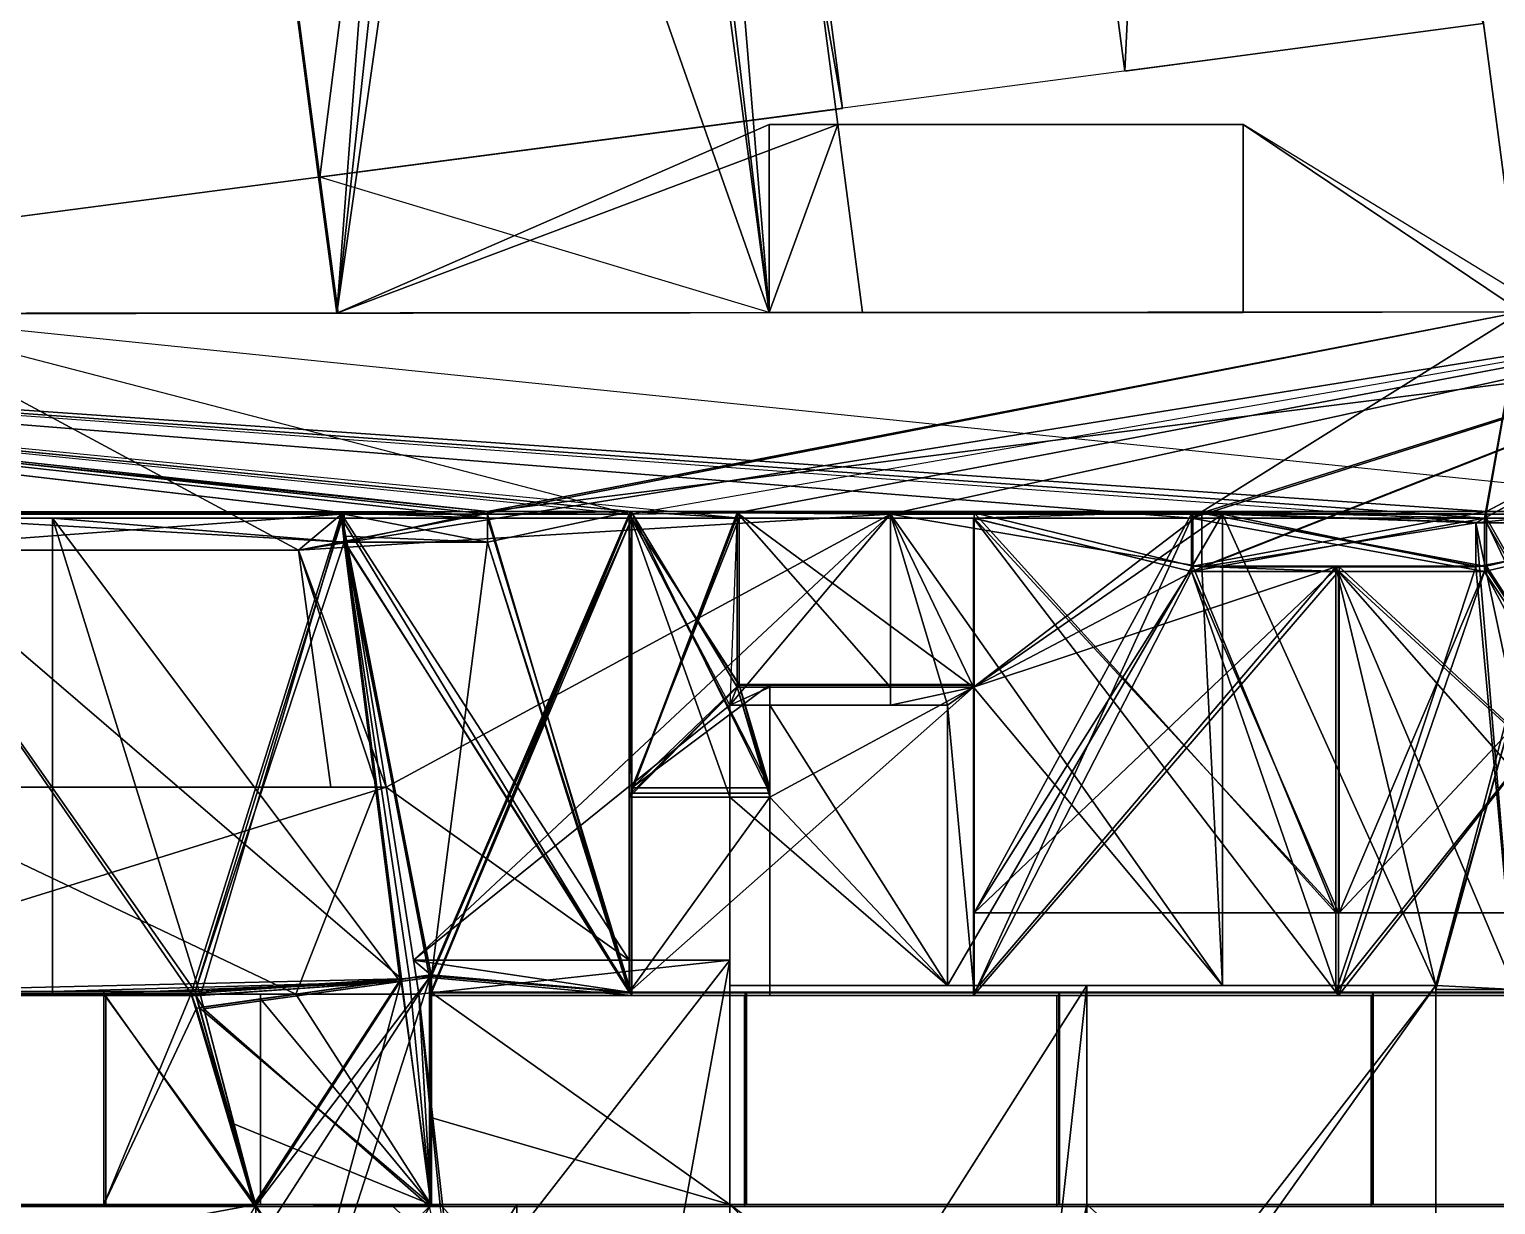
# Model space of a CAD drawing. Header units: metres. Extents: x -3 to 91.7, y -102.4 to -12.1.
# Drawn here: x 52.48 to 74.46, y -89.1 to -71.5 of the extents above; entities that cross this region are included whole.
import ezdxf

# ---------------------------------------------------------------- set-up
doc = ezdxf.new("R2010")
doc.units = ezdxf.units.M

msp = doc.modelspace()

# ---------------------------------------------------------------- linework, layer by layer
at = {"layer": 'Building Shading', "color": 195}
for points in [[(63.57, -75.74, 24.23), (59.44, -44.54, 24.23), (53.2, -46.22, 24.23)], [(57.09, -75.75, 24.23), (53.2, -46.22, 24.23), (59.44, -44.54, 24.23)], [(57.09, -75.75, 24.23), (59.44, -44.54, 24.23), (60.19, -47.31, 24.23)], [(63.57, -75.74, 24.23), (60.19, -47.31, 24.23), (59.44, -44.54, 24.23)], [(63.57, -75.74, 24.23), (53.2, -46.22, 24.23), (57.09, -75.75, 24.23)], [(57.09, -75.75, 24.23), (60.19, -47.31, 24.23), (61.2, -47.04, 24.23)], [(57.09, -75.75, 24.23), (61.2, -47.04, 24.23), (64.6, -72.92, 24.23)], [(63.57, -75.74, 24.23), (61.2, -47.04, 24.23), (60.19, -47.31, 24.23)], [(63.57, -75.74, 24.23), (64.6, -72.92, 24.23), (61.2, -47.04, 24.23)], [(57.09, -75.75, 24.23), (64.6, -72.92, 24.23), (63.57, -72.92, 24.23)], [(57.09, -75.75, 24.23), (63.57, -72.92, 24.23), (63.57, -75.74, 24.23)], [(63.57, -75.74, 24.23), (63.57, -72.92, 24.23), (64.6, -72.92, 24.23)]]:
    msp.add_3dface(points, dxfattribs=at)
at = {"layer": 'THERMAL_ZONE_2', "color": 8}
for points in [[(56.52, -79.3, 8.99), (74.84, -75.73, 8.99), (80.49, -75.45, 8.99)], [(56.52, -79.3, 8.99), (80.49, -75.45, 8.99), (65.39, -78.76, 8.99)], [(80.49, -75.45, 8.99), (75.43, -78.76, 8.99), (65.39, -78.76, 8.99)], [(56.52, -79.3, 8.99), (49.93, -75.76, 8.99), (74.84, -75.73, 8.99)], [(56.52, -79.3, 8.99), (49.96, -79.3, 8.99), (49.93, -75.76, 8.99)], [(57.83, -82.85, 8.99), (56.52, -79.3, 8.99), (65.39, -78.76, 8.99)], [(65.39, -78.76, 8.99), (58.24, -85.44, 8.99), (57.83, -82.85, 8.99)], [(65.39, -78.76, 8.99), (62.98, -81.62, 8.99), (58.24, -85.44, 8.99)], [(65.39, -78.76, 8.99), (65.39, -81.62, 8.99), (62.98, -81.62, 8.99)], [(66.24, -81.62, 8.99), (65.39, -81.62, 8.99), (65.39, -78.76, 8.99)], [(66.24, -81.62, 8.99), (65.39, -78.76, 8.99), (70.36, -78.76, 8.99)], [(70.36, -78.76, 8.99), (70.36, -85.82, 8.99), (66.24, -85.82, 8.99)], [(66.24, -85.82, 8.99), (66.24, -81.62, 8.99), (70.36, -78.76, 8.99)], [(73.56, -85.82, 8.99), (70.36, -85.82, 8.99), (70.36, -78.76, 8.99)], [(73.56, -85.82, 8.99), (70.36, -78.76, 8.99), (75.43, -78.76, 8.99)], [(73.56, -85.82, 8.99), (75.43, -78.76, 8.99), (74.74, -81.63, 8.99)], [(49.96, -82.85, 8.99), (49.96, -79.3, 8.99), (56.52, -79.3, 8.99), (57, -82.85, 8.99)], [(57.83, -82.85, 8.99), (57, -82.85, 8.99), (56.52, -79.3, 8.99)], [(62.98, -81.62, 8.99), (62.98, -85.44, 8.99), (58.24, -85.44, 8.99)], [(62.98, -85.82, 8.99), (62.98, -81.62, 8.99), (66.24, -81.62, 8.99), (66.24, -85.82, 8.99)], [(74.74, -81.63, 8.99), (74.74, -85.88, 8.99), (73.56, -85.88, 8.99)], [(73.56, -85.88, 8.99), (73.56, -85.82, 8.99), (74.74, -81.63, 8.99)], [(47.85, -85.95, 8.99), (49.96, -82.85, 8.99), (57.83, -82.85, 8.99)], [(47.85, -85.95, 8.99), (57.83, -82.85, 8.99), (58.32, -85.95, 8.99)], [(58.32, -85.95, 8.99), (58.24, -85.44, 8.99), (62.98, -85.44, 8.99)], [(58.86, -90.74, 8.99), (58.32, -85.95, 8.99), (62.98, -85.44, 8.99)], [(60.18, -100.81, 8.99), (58.86, -90.74, 8.99), (62.98, -85.44, 8.99)], [(62.98, -85.44, 8.99), (62.98, -94.23, 8.99), (60.18, -100.81, 8.99)], [(62.98, -94.23, 8.99), (62.98, -85.82, 8.99), (68.33, -85.82, 8.99)], [(62.98, -94.23, 8.99), (68.33, -85.82, 8.99), (67.58, -92.56, 8.99)], [(67.58, -94.23, 8.99), (68.33, -92.56, 8.99), (73.56, -85.82, 8.99)], [(67.58, -94.23, 8.99), (73.56, -85.82, 8.99), (73.56, -94.23, 8.99)], [(68.33, -85.82, 8.99), (68.33, -92.56, 8.99), (67.58, -92.56, 8.99)], [(68.33, -92.56, 8.99), (68.33, -85.82, 8.99), (73.56, -85.82, 8.99)], [(73.56, -94.84, 8.99), (73.56, -85.88, 8.99), (81.55, -85.88, 8.99), (81.55, -94.84, 8.99)], [(51.27, -89.11, 8.99), (51.27, -85.95, 8.99), (55.95, -85.95, 8.99), (55.95, -89.11, 8.99)], [(55.95, -89.11, 8.99), (55.95, -85.95, 8.99), (58.32, -85.95, 8.99), (58.64, -89.11, 8.99)], [(58.86, -90.74, 8.99), (58.64, -89.11, 8.99), (58.32, -85.95, 8.99)]]:
    msp.add_3dface(points, dxfattribs=at)
at = {"layer": 'THERMAL_ZONE_2', "color": 43}
msp.add_3dface([(74.84, -75.73, 8.99), (49.93, -75.76, 8.99), (49.93, -75.76, 10.52), (74.84, -75.73, 10.52)], dxfattribs=at)
at = {"layer": 'THERMAL_ZONE_2', "color": 15}
for points in [[(80.48, -78.89, 10.52), (74.84, -75.73, 10.52), (49.93, -75.76, 10.52)], [(49.93, -75.76, 10.52), (49.96, -78.76, 10.52), (61.47, -78.76, 10.52)], [(57.16, -78.76, 10.52), (49.96, -78.76, 10.52), (49.96, -79.3, 10.52)], [(57.16, -78.76, 10.52), (49.96, -79.3, 10.52), (56.52, -79.3, 10.52)], [(57.69, -82.85, 10.52), (57.16, -78.76, 10.52), (56.52, -79.3, 10.52)], [(61.47, -85.44, 10.52), (61.47, -78.76, 10.52), (57.16, -78.76, 10.52)], [(57.16, -78.76, 10.52), (57.69, -82.85, 10.52), (57.83, -82.85, 10.52)], [(61.47, -85.44, 10.52), (57.16, -78.76, 10.52), (57.83, -82.85, 10.52)], [(61.47, -78.76, 10.52), (61.47, -83, 10.52), (62.98, -83, 10.52)], [(61.47, -78.76, 10.52), (62.98, -83, 10.52), (62.98, -81.62, 10.52)], [(62.98, -81.62, 10.52), (63.09, -81.35, 10.52), (63.09, -78.74, 10.52)], [(65.39, -78.76, 10.52), (70.05, -78.74, 10.52), (63.09, -78.74, 10.52)], [(65.39, -81.35, 10.52), (65.39, -78.76, 10.52), (63.09, -78.74, 10.52)], [(65.39, -81.35, 10.52), (63.09, -78.74, 10.52), (63.09, -81.35, 10.52)], [(65.39, -78.76, 10.52), (70.05, -78.76, 10.52), (70.05, -78.74, 10.52)], [(70.05, -79.55, 10.52), (70.05, -78.76, 10.52), (65.39, -78.76, 10.52)], [(70.36, -85.82, 10.52), (70.05, -79.55, 10.52), (65.39, -78.76, 10.52)], [(65.39, -78.76, 10.52), (65.39, -81.35, 10.52), (66.63, -81.35, 10.52)], [(70.36, -85.82, 10.52), (65.39, -78.76, 10.52), (66.63, -81.35, 10.52)], [(70.05, -78.74, 10.52), (70.05, -78.76, 10.52), (75.43, -78.76, 10.52)], [(70.36, -79.55, 10.52), (70.36, -78.76, 10.52), (70.05, -78.76, 10.52), (70.05, -79.55, 10.52)], [(74.16, -78.89, 10.52), (75.43, -78.76, 10.52), (70.36, -78.76, 10.52)], [(74.16, -79.55, 10.52), (74.16, -78.89, 10.52), (70.36, -78.76, 10.52)], [(74.16, -79.55, 10.52), (70.36, -78.76, 10.52), (70.36, -79.55, 10.52)], [(74.16, -78.89, 10.52), (75.43, -78.89, 10.52), (75.43, -78.76, 10.52)], [(74.74, -81.63, 10.52), (75.43, -78.89, 10.52), (74.16, -78.89, 10.52)], [(74.74, -85.88, 10.52), (74.74, -81.63, 10.52), (74.16, -78.89, 10.52)], [(74.74, -85.88, 10.52), (74.16, -78.89, 10.52), (74.16, -79.55, 10.52)], [(57, -82.85, 10.52), (56.52, -79.3, 10.52), (49.96, -79.3, 10.52), (49.96, -82.85, 10.52)], [(57.69, -82.85, 10.52), (56.52, -79.3, 10.52), (57, -82.85, 10.52)], [(70.36, -85.82, 10.52), (70.36, -79.55, 10.52), (70.05, -79.55, 10.52)], [(72.06, -85.82, 10.52), (72.06, -79.55, 10.52), (70.36, -79.55, 10.52), (70.36, -85.82, 10.52)], [(74.74, -85.88, 10.52), (74.16, -79.55, 10.52), (72.06, -79.55, 10.52)], [(72.06, -79.55, 10.52), (72.06, -85.82, 10.52), (73.56, -85.82, 10.52)], [(74.74, -85.88, 10.52), (72.06, -79.55, 10.52), (73.56, -85.82, 10.52)], [(62.98, -81.62, 10.52), (63.58, -81.62, 10.52), (63.58, -81.35, 10.52)], [(62.98, -81.62, 10.52), (63.58, -81.35, 10.52), (63.09, -81.35, 10.52)], [(65.39, -81.62, 10.52), (65.39, -81.35, 10.52), (63.58, -81.35, 10.52), (63.58, -81.62, 10.52)], [(66.63, -81.35, 10.52), (65.39, -81.35, 10.52), (65.39, -81.62, 10.52)], [(66.63, -81.35, 10.52), (65.39, -81.62, 10.52), (66.24, -81.62, 10.52)], [(66.63, -85.82, 10.52), (66.63, -81.35, 10.52), (66.24, -81.62, 10.52)], [(70.36, -85.82, 10.52), (66.63, -81.35, 10.52), (66.63, -85.82, 10.52)], [(63.58, -83, 10.52), (63.58, -81.62, 10.52), (62.98, -81.62, 10.52), (62.98, -83, 10.52)], [(66.24, -85.82, 10.52), (66.24, -81.62, 10.52), (63.58, -81.62, 10.52)], [(66.24, -85.82, 10.52), (63.58, -81.62, 10.52), (63.58, -83, 10.52)], [(66.63, -85.82, 10.52), (66.24, -81.62, 10.52), (66.24, -85.82, 10.52)], [(56.48, -85.95, 10.52), (49.96, -82.85, 10.52), (49.95, -85.94, 10.52)], [(56.48, -85.95, 10.52), (57.69, -82.85, 10.52), (49.96, -82.85, 10.52)], [(56.48, -85.95, 10.52), (58.06, -85.73, 10.52), (57.69, -82.85, 10.52)], [(58.28, -85.69, 10.52), (57.83, -82.85, 10.52), (57.69, -82.85, 10.52), (58.06, -85.73, 10.52)], [(61.47, -85.44, 10.52), (57.83, -82.85, 10.52), (58.24, -85.44, 10.52)], [(62.98, -85.44, 10.52), (62.98, -83, 10.52), (61.47, -83, 10.52), (61.47, -85.44, 10.52)], [(66.24, -85.82, 10.52), (63.58, -83, 10.52), (62.98, -83, 10.52)], [(66.24, -85.82, 10.52), (62.98, -83, 10.52), (62.98, -85.82, 10.52)], [(61.47, -85.92, 10.52), (61.47, -85.44, 10.52), (58.24, -85.44, 10.52)], [(58.24, -85.44, 10.52), (58.28, -85.69, 10.52), (58.5, -85.66, 10.52)], [(61.47, -85.92, 10.52), (58.24, -85.44, 10.52), (58.5, -85.66, 10.52)], [(62.98, -85.92, 10.52), (62.98, -85.44, 10.52), (61.47, -85.44, 10.52), (61.47, -85.92, 10.52)], [(58.5, -85.66, 10.52), (58.28, -85.69, 10.52), (58.32, -85.95, 10.52), (58.5, -87.8, 10.52)], [(61.47, -85.92, 10.52), (58.5, -85.66, 10.52), (58.5, -85.92, 10.52)], [(58.32, -85.95, 10.52), (58.28, -85.69, 10.52), (58.06, -85.73, 10.52), (56.48, -85.95, 10.52)], [(66.63, -85.92, 10.52), (66.63, -85.82, 10.52), (62.98, -85.82, 10.52), (62.98, -85.92, 10.52)], [(68.33, -85.92, 10.52), (68.33, -85.82, 10.52), (66.63, -85.82, 10.52), (66.63, -85.92, 10.52)], [(72.06, -85.92, 10.52), (72.06, -85.82, 10.52), (68.33, -85.82, 10.52), (68.33, -85.92, 10.52)], [(73.56, -85.92, 10.52), (73.56, -85.82, 10.52), (72.06, -85.82, 10.52), (72.06, -85.92, 10.52)], [(74.74, -85.88, 10.52), (73.56, -85.82, 10.52), (73.56, -85.88, 10.52)], [(77.69, -85.92, 10.52), (77.69, -85.88, 10.52), (73.56, -85.88, 10.52), (73.56, -85.92, 10.52)], [(53.6, -89.1, 10.52), (53.6, -85.95, 10.52), (51.27, -85.95, 10.52), (51.27, -89.1, 10.52)], [(55.88, -89.1, 10.52), (54.91, -85.95, 10.52), (53.6, -85.95, 10.52)], [(55.88, -89.1, 10.52), (53.6, -85.95, 10.52), (53.6, -89.1, 10.52)], [(55.95, -86.02, 10.52), (55.95, -85.95, 10.52), (54.91, -85.95, 10.52), (54.99, -86.16, 10.52)], [(55.88, -89.1, 10.52), (54.99, -86.16, 10.52), (54.91, -85.95, 10.52)], [(55.95, -89.11, 10.52), (55.95, -86.02, 10.52), (54.99, -86.16, 10.52), (55.88, -89.1, 10.52)], [(58.5, -89.1, 10.52), (56.48, -85.95, 10.52), (55.95, -86.02, 10.52)], [(58.5, -89.1, 10.52), (55.95, -86.02, 10.52), (55.95, -89.11, 10.52)], [(58.5, -89.1, 10.52), (58.32, -85.95, 10.52), (56.48, -85.95, 10.52)], [(58.5, -89.1, 10.52), (58.5, -87.8, 10.52), (58.32, -85.95, 10.52)], [(62.98, -89.1, 10.52), (62.98, -85.92, 10.52), (58.5, -85.92, 10.52)], [(62.98, -89.1, 10.52), (58.5, -85.92, 10.52), (58.5, -87.8, 10.52)], [(63.21, -89.1, 10.52), (63.21, -85.92, 10.52), (62.98, -85.92, 10.52), (62.98, -89.1, 10.52)], [(67.91, -89.1, 10.52), (67.91, -85.92, 10.52), (63.21, -85.92, 10.52), (63.21, -89.1, 10.52)], [(68.33, -89.1, 10.52), (68.33, -85.92, 10.52), (67.91, -85.92, 10.52), (67.91, -89.1, 10.52)], [(72.61, -89.1, 10.52), (72.61, -85.92, 10.52), (68.33, -85.92, 10.52), (68.33, -89.1, 10.52)], [(73.56, -89.1, 10.52), (73.56, -85.92, 10.52), (72.61, -85.92, 10.52), (72.61, -89.1, 10.52)], [(77.32, -89.1, 10.52), (77.32, -85.92, 10.52), (73.56, -85.92, 10.52), (73.56, -89.1, 10.52)], [(62.98, -89.1, 10.52), (58.5, -87.8, 10.52), (58.64, -89.1, 10.52)], [(62.98, -93.8, 10.52), (58.64, -89.1, 10.52), (57.91, -89.11, 10.52)], [(62.98, -93.8, 10.52), (62.98, -89.1, 10.52), (58.64, -89.1, 10.52)], [(67.58, -92.56, 10.52), (68.33, -89.1, 10.52), (62.98, -89.1, 10.52)], [(67.58, -93.8, 10.52), (67.58, -92.56, 10.52), (62.98, -89.1, 10.52)], [(67.58, -93.8, 10.52), (62.98, -89.1, 10.52), (62.98, -93.8, 10.52)], [(67.58, -92.56, 10.52), (68.33, -92.56, 10.52), (68.33, -89.1, 10.52)], [(73.56, -93.8, 10.52), (73.56, -89.1, 10.52), (68.33, -89.1, 10.52)], [(73.56, -93.8, 10.52), (68.33, -89.1, 10.52), (68.33, -92.56, 10.52)], [(81.55, -93.8, 10.52), (81.55, -89.1, 10.52), (73.56, -89.1, 10.52), (73.56, -93.8, 10.52)]]:
    msp.add_3dface(points, dxfattribs=at)
at = {"layer": 'THERMAL_ZONE_4', "color": 8}
for points in [[(80.48, -75.45, 13.56), (63.09, -78.74, 13.56), (61.47, -78.76, 13.56)], [(80.48, -75.45, 13.56), (70.05, -78.74, 13.56), (63.09, -78.74, 13.56)], [(80.48, -75.45, 13.56), (74.16, -78.89, 13.56), (70.05, -79.55, 13.56)], [(80.48, -75.45, 13.56), (70.05, -79.55, 13.56), (70.05, -78.74, 13.56)], [(80.48, -75.45, 13.56), (80.48, -78.89, 13.56), (74.16, -78.89, 13.56)], [(61.47, -78.76, 13.56), (31.72, -78.76, 13.56), (31.72, -75.77, 13.56)], [(54.91, -85.94, 13.56), (49.95, -85.94, 13.56), (49.95, -78.76, 13.56)], [(54.91, -85.94, 13.56), (49.95, -78.76, 13.56), (57.16, -78.76, 13.56)], [(54.91, -85.94, 13.56), (57.16, -78.76, 13.56), (58.06, -85.73, 13.56)], [(58.5, -85.66, 13.56), (58.06, -85.73, 13.56), (57.16, -78.76, 13.56)], [(58.5, -85.66, 13.56), (57.16, -78.76, 13.56), (61.47, -78.76, 13.56)], [(61.47, -78.76, 13.56), (61.47, -85.92, 13.56), (58.5, -85.92, 13.56)], [(58.5, -85.92, 13.56), (58.5, -85.66, 13.56), (61.47, -78.76, 13.56)], [(63.09, -78.74, 13.56), (63.09, -81.35, 13.56), (61.47, -83, 13.56)], [(63.09, -78.74, 13.56), (61.47, -83, 13.56), (61.47, -78.76, 13.56)], [(66.63, -81.35, 13.56), (63.09, -81.35, 13.56), (63.09, -78.74, 13.56)], [(66.63, -81.35, 13.56), (63.09, -78.74, 13.56), (70.05, -78.74, 13.56)], [(66.63, -81.35, 13.56), (70.05, -78.74, 13.56), (70.05, -79.55, 13.56)], [(74.16, -78.89, 13.56), (74.16, -79.55, 13.56), (70.05, -79.55, 13.56)], [(72.06, -85.92, 13.56), (74.16, -79.55, 13.56), (77.69, -78.89, 13.56)], [(72.06, -85.92, 13.56), (77.69, -78.89, 13.56), (77.69, -85.92, 13.56)], [(74.16, -79.55, 13.56), (74.16, -78.89, 13.56), (77.69, -78.89, 13.56)], [(66.63, -81.35, 13.56), (70.05, -79.55, 13.56), (72.06, -79.55, 13.56)], [(72.06, -79.55, 13.56), (72.06, -85.92, 13.56), (66.63, -85.92, 13.56)], [(66.63, -85.92, 13.56), (66.63, -81.35, 13.56), (72.06, -79.55, 13.56)], [(72.06, -85.92, 13.56), (72.06, -79.55, 13.56), (74.16, -79.55, 13.56)], [(63.09, -81.35, 13.56), (63.58, -83, 13.56), (61.47, -83, 13.56)], [(61.47, -85.92, 13.56), (63.58, -83, 13.56), (66.63, -81.35, 13.56)], [(61.47, -85.92, 13.56), (66.63, -81.35, 13.56), (66.63, -85.92, 13.56)], [(63.09, -81.35, 13.56), (63.58, -81.35, 13.56), (63.58, -83, 13.56)], [(63.58, -83, 13.56), (63.58, -81.35, 13.56), (66.63, -81.35, 13.56)], [(61.47, -85.92, 13.56), (61.47, -83, 13.56), (63.58, -83, 13.56)], [(55.88, -93.8, 13.56), (58.06, -85.73, 13.56), (58.5, -85.66, 13.56)], [(55.88, -93.8, 13.56), (58.5, -85.66, 13.56), (58.5, -89.1, 13.56)], [(54.99, -86.16, 13.56), (54.91, -85.94, 13.56), (58.06, -85.73, 13.56)], [(55.88, -89.1, 13.56), (54.99, -86.16, 13.56), (58.06, -85.73, 13.56)], [(55.88, -93.8, 13.56), (55.88, -89.1, 13.56), (58.06, -85.73, 13.56)], [(50.69, -89.1, 13.56), (50.69, -85.94, 13.56), (53.6, -85.94, 13.56), (53.6, -89.1, 13.56)], [(53.6, -89.1, 13.56), (53.6, -85.94, 13.56), (54.91, -85.94, 13.56)], [(53.6, -89.1, 13.56), (54.91, -85.94, 13.56), (54.99, -86.16, 13.56)], [(58.5, -89.1, 13.56), (58.5, -85.92, 13.56), (63.21, -85.92, 13.56), (63.21, -89.1, 13.56)], [(63.21, -89.1, 13.56), (63.21, -85.92, 13.56), (67.91, -85.92, 13.56), (67.91, -89.1, 13.56)], [(67.91, -89.1, 13.56), (67.91, -85.92, 13.56), (72.61, -85.92, 13.56), (72.61, -89.1, 13.56)], [(72.61, -89.1, 13.56), (72.61, -85.92, 13.56), (77.32, -85.92, 13.56), (77.32, -89.1, 13.56)], [(53.6, -89.1, 13.56), (54.99, -86.16, 13.56), (55.88, -89.1, 13.56)], [(30.49, -93.8, 13.56), (31.88, -89.1, 13.56), (55.88, -89.1, 13.56)], [(30.49, -93.8, 13.56), (55.88, -89.1, 13.56), (55.88, -93.8, 13.56)], [(55.88, -93.8, 13.56), (58.5, -89.1, 13.56), (81.75, -89.1, 13.56)], [(55.88, -93.8, 13.56), (81.75, -89.1, 13.56), (81.75, -93.8, 13.56)]]:
    msp.add_3dface(points, dxfattribs=at)
at = {"layer": 'THERMAL_ZONE_4', "color": 15}
for points in [[(74.32, -78.72, 15.09), (80.48, -78.72, 15.09), (80.48, -75.45, 15.09)], [(74.32, -78.72, 15.09), (80.48, -75.45, 15.09), (74.84, -75.73, 15.09)], [(74.32, -78.72, 15.09), (74.84, -75.73, 15.09), (31.72, -75.77, 15.09)], [(74.32, -78.89, 15.09), (74.32, -78.72, 15.09), (31.72, -75.77, 15.09)], [(31.72, -75.77, 15.09), (31.72, -78.74, 15.09), (57.2, -78.74, 15.09)], [(31.72, -75.77, 15.09), (57.2, -78.74, 15.09), (59.35, -78.76, 15.09)], [(31.72, -75.77, 15.09), (59.35, -78.76, 15.09), (59.35, -78.72, 15.09)], [(31.72, -75.77, 15.09), (59.35, -78.72, 15.09), (61.5, -78.72, 15.09)], [(57.2, -78.76, 15.09), (57.2, -78.74, 15.09), (49.94, -78.74, 15.09), (49.94, -78.76, 15.09)], [(57.2, -79.18, 15.09), (57.16, -78.76, 15.09), (49.95, -78.76, 15.09)], [(58.06, -85.72, 15.09), (57.2, -79.18, 15.09), (49.95, -78.76, 15.09)], [(58.06, -85.72, 15.09), (49.95, -78.76, 15.09), (49.95, -85.91, 15.09)], [(57.2, -79.18, 15.09), (57.2, -79.09, 15.09), (57.16, -78.76, 15.09)], [(57.2, -78.74, 15.09), (57.2, -78.76, 15.09), (59.35, -78.76, 15.09)], [(59.35, -79.18, 15.09), (59.35, -78.76, 15.09), (57.2, -78.76, 15.09)], [(59.35, -79.18, 15.09), (57.2, -78.76, 15.09), (57.2, -79.09, 15.09)], [(61.5, -78.72, 15.09), (59.35, -78.72, 15.09), (59.35, -78.76, 15.09)], [(61.5, -78.72, 15.09), (59.35, -78.76, 15.09), (61.47, -78.76, 15.09)], [(61.47, -85.92, 15.09), (61.47, -78.76, 15.09), (59.35, -78.76, 15.09)], [(61.47, -85.92, 15.09), (59.35, -78.76, 15.09), (59.35, -79.18, 15.09)], [(61.5, -83, 15.09), (61.5, -78.72, 15.09), (61.47, -78.76, 15.09)], [(61.5, -83, 15.09), (61.47, -78.76, 15.09), (61.47, -83, 15.09)], [(61.5, -78.72, 15.09), (61.5, -82.94, 15.09), (63.58, -82.94, 15.09)], [(61.5, -78.72, 15.09), (63.58, -82.94, 15.09), (63.09, -81.35, 15.09)], [(61.5, -78.72, 15.09), (63.09, -81.35, 15.09), (63.09, -78.74, 15.09)], [(63.09, -78.74, 15.09), (63.12, -78.74, 15.09), (63.12, -78.72, 15.09)], [(66.64, -81.32, 15.09), (66.64, -78.74, 15.09), (63.12, -78.74, 15.09), (63.12, -81.32, 15.09)], [(69.92, -79.54, 15.09), (69.92, -78.74, 15.09), (66.64, -78.74, 15.09)], [(72.06, -84.73, 15.09), (69.92, -79.54, 15.09), (66.64, -78.74, 15.09)], [(72.06, -84.73, 15.09), (66.64, -78.74, 15.09), (66.64, -84.73, 15.09)], [(69.92, -78.72, 15.09), (69.92, -78.74, 15.09), (70.05, -78.74, 15.09)], [(70.05, -78.74, 15.09), (70.05, -79.54, 15.09), (74.16, -79.54, 15.09)], [(70.05, -78.74, 15.09), (74.16, -79.54, 15.09), (74.16, -78.89, 15.09)], [(70.05, -78.74, 15.09), (74.16, -78.89, 15.09), (74.32, -78.89, 15.09)], [(77.75, -78.89, 15.09), (77.75, -78.72, 15.09), (74.32, -78.72, 15.09), (74.32, -78.89, 15.09)], [(59.35, -79.18, 15.09), (57.2, -79.09, 15.09), (57.21, -79.18, 15.09)], [(74.32, -79.54, 15.09), (74.32, -78.89, 15.09), (74.16, -78.89, 15.09), (74.16, -79.54, 15.09)], [(77.69, -84.73, 15.09), (77.69, -78.89, 15.09), (74.32, -78.89, 15.09)], [(77.69, -84.73, 15.09), (74.32, -78.89, 15.09), (74.32, -79.54, 15.09)], [(61.47, -85.92, 15.09), (59.35, -79.18, 15.09), (57.21, -79.18, 15.09)], [(57.21, -79.18, 15.09), (58.06, -85.72, 15.09), (58.18, -85.71, 15.09)], [(57.21, -79.18, 15.09), (58.18, -85.71, 15.09), (58.5, -85.66, 15.09)], [(61.47, -85.92, 15.09), (57.21, -79.18, 15.09), (58.5, -85.66, 15.09)], [(72.06, -84.73, 15.09), (72.06, -79.55, 15.09), (69.92, -79.54, 15.09)], [(72.11, -84.73, 15.09), (72.11, -79.55, 15.09), (72.06, -79.55, 15.09), (72.06, -84.73, 15.09)], [(77.69, -84.73, 15.09), (74.32, -79.54, 15.09), (72.11, -79.55, 15.09)], [(77.69, -84.73, 15.09), (72.11, -79.55, 15.09), (72.11, -84.73, 15.09)], [(63.58, -82.94, 15.09), (63.58, -81.35, 15.09), (63.09, -81.35, 15.09)], [(66.64, -81.32, 15.09), (63.58, -81.32, 15.09), (63.58, -81.35, 15.09), (66.63, -81.35, 15.09)], [(66.63, -85.92, 15.09), (66.63, -81.35, 15.09), (63.58, -81.35, 15.09), (63.58, -85.92, 15.09)], [(63.58, -83, 15.09), (63.58, -82.94, 15.09), (61.5, -82.94, 15.09), (61.5, -83, 15.09)], [(63.58, -85.92, 15.09), (63.58, -83, 15.09), (61.5, -83, 15.09), (61.5, -85.92, 15.09)], [(72.06, -85.92, 15.09), (72.06, -84.73, 15.09), (66.64, -84.73, 15.09), (66.64, -85.92, 15.09)], [(77.69, -85.92, 15.09), (77.69, -84.73, 15.09), (72.06, -84.73, 15.09), (72.06, -85.92, 15.09)], [(58.5, -89.1, 15.09), (58.5, -85.68, 15.09), (58.18, -85.71, 15.09)], [(61.47, -85.92, 15.09), (58.5, -85.66, 15.09), (58.51, -85.68, 15.09)], [(61.47, -85.92, 15.09), (58.51, -85.68, 15.09), (58.51, -85.92, 15.09)], [(58.06, -85.72, 15.09), (49.95, -85.91, 15.09), (54.97, -85.91, 15.09)], [(58.06, -85.72, 15.09), (54.97, -85.91, 15.09), (55.03, -86.15, 15.09)], [(58.5, -89.1, 15.09), (58.06, -85.73, 15.09), (55.03, -86.15, 15.09)], [(58.5, -89.1, 15.09), (58.18, -85.71, 15.09), (58.06, -85.73, 15.09)], [(53.6, -89.1, 15.09), (53.6, -85.94, 15.09), (50.69, -85.94, 15.09), (50.69, -89.1, 15.09)], [(55.85, -89.1, 15.09), (54.91, -85.94, 15.09), (53.6, -85.94, 15.09)], [(55.85, -89.1, 15.09), (53.6, -85.94, 15.09), (53.6, -89.1, 15.09)], [(55.85, -89.1, 15.09), (54.99, -86.16, 15.09), (54.91, -85.94, 15.09)], [(63.21, -89.1, 15.09), (63.21, -85.93, 15.09), (58.51, -85.93, 15.09), (58.51, -89.1, 15.09)], [(67.91, -89.1, 15.09), (67.91, -85.93, 15.09), (63.23, -85.93, 15.09), (63.23, -89.1, 15.09)], [(72.61, -89.1, 15.09), (72.61, -85.93, 15.09), (67.92, -85.93, 15.09), (67.92, -89.1, 15.09)], [(77.28, -89.1, 15.09), (77.28, -85.93, 15.09), (72.62, -85.93, 15.09), (72.62, -89.1, 15.09)], [(55.85, -89.1, 15.09), (55.51, -87.88, 15.09), (54.99, -86.16, 15.09)], [(58.5, -89.1, 15.09), (55.03, -86.15, 15.09), (55.51, -87.88, 15.09)], [(58.5, -89.1, 15.09), (55.51, -87.88, 15.09), (55.88, -89.1, 15.09)], [(55.88, -93.8, 15.09), (55.88, -89.1, 15.09), (30.49, -89.1, 15.09), (30.49, -93.8, 15.09)], [(59.79, -93.8, 15.09), (59.79, -89.1, 15.09), (55.88, -89.1, 15.09), (55.88, -93.8, 15.09)], [(81.75, -93.8, 15.09), (81.75, -89.1, 15.09), (59.79, -89.1, 15.09), (59.79, -93.8, 15.09)]]:
    msp.add_3dface(points, dxfattribs=at)
at = {"layer": 'THERMAL_ZONE_4', "color": 43}
msp.add_3dface([(74.84, -75.73, 13.56), (31.72, -75.77, 13.56), (31.72, -75.77, 15.09), (74.84, -75.73, 15.09)], dxfattribs=at)
at = {"layer": 'THERMAL_ZONE_5', "color": 8}
for points in [[(70.35, -41.61, 18.14), (68.9, -72.12, 18.14), (65.57, -46.81, 18.14)], [(70.35, -41.61, 18.14), (74.27, -71.41, 18.14), (68.9, -72.12, 18.14)], [(29.49, -75.77, 18.14), (26.59, -53.59, 18.14), (61.34, -47.37, 18.14)], [(61.34, -47.37, 18.14), (41.23, -75.76, 18.14), (29.49, -75.77, 18.14)], [(61.34, -47.37, 18.14), (64.67, -72.68, 18.14), (41.23, -75.76, 18.14)], [(41.23, -75.76, 18.14), (74.27, -71.41, 18.14), (74.84, -75.73, 18.14)], [(59.35, -78.72, 18.14), (74.84, -75.73, 18.14), (85.4, -75.45, 18.14)], [(81.6, -78.72, 18.14), (59.35, -78.72, 18.14), (85.4, -75.45, 18.14)], [(59.35, -78.72, 18.14), (30.62, -75.77, 18.14), (74.84, -75.73, 18.14)], [(59.35, -78.72, 18.14), (30.62, -78.74, 18.14), (30.62, -75.77, 18.14)], [(59.35, -78.72, 18.14), (57.2, -78.74, 18.14), (30.62, -78.74, 18.14)], [(54.97, -85.91, 18.14), (49.94, -85.91, 18.14), (49.94, -78.74, 18.14)], [(54.97, -85.91, 18.14), (49.94, -78.74, 18.14), (57.2, -78.74, 18.14)], [(54.97, -85.91, 18.14), (57.2, -78.74, 18.14), (57.2, -79.18, 18.14)], [(59.35, -78.72, 18.14), (59.35, -79.18, 18.14), (57.2, -79.18, 18.14)], [(59.35, -78.72, 18.14), (57.2, -79.18, 18.14), (57.2, -78.74, 18.14)], [(58.51, -85.68, 18.14), (59.35, -79.18, 18.14), (61.5, -78.72, 18.14)], [(61.5, -78.72, 18.14), (61.5, -85.93, 18.14), (58.51, -85.93, 18.14)], [(58.51, -85.93, 18.14), (58.51, -85.68, 18.14), (61.5, -78.72, 18.14)], [(81.6, -78.72, 18.14), (61.5, -78.72, 18.14), (59.35, -78.72, 18.14)], [(59.35, -79.18, 18.14), (59.35, -78.72, 18.14), (61.5, -78.72, 18.14)], [(63.12, -78.72, 18.14), (63.12, -81.32, 18.14), (61.5, -82.94, 18.14)], [(63.12, -78.72, 18.14), (61.5, -82.94, 18.14), (61.5, -78.72, 18.14)], [(81.6, -78.72, 18.14), (63.12, -78.72, 18.14), (61.5, -78.72, 18.14)], [(81.6, -78.72, 18.14), (69.92, -78.72, 18.14), (63.12, -78.72, 18.14)], [(63.12, -81.32, 18.14), (63.12, -78.72, 18.14), (66.64, -78.72, 18.14), (66.64, -81.32, 18.14)], [(66.64, -84.73, 18.14), (66.64, -78.72, 18.14), (69.92, -78.72, 18.14)], [(66.64, -84.73, 18.14), (69.92, -78.72, 18.14), (69.92, -79.54, 18.14)], [(74.32, -78.72, 18.14), (74.32, -79.54, 18.14), (69.92, -79.54, 18.14)], [(74.32, -78.72, 18.14), (69.92, -79.54, 18.14), (69.92, -78.72, 18.14)], [(81.6, -78.72, 18.14), (74.32, -78.72, 18.14), (69.92, -78.72, 18.14)], [(72.11, -84.73, 18.14), (74.32, -79.54, 18.14), (77.75, -78.72, 18.14)], [(72.11, -84.73, 18.14), (77.75, -78.72, 18.14), (77.75, -84.73, 18.14)], [(74.32, -79.54, 18.14), (74.32, -78.72, 18.14), (77.75, -78.72, 18.14)], [(54.97, -85.91, 18.14), (57.2, -79.18, 18.14), (58.05, -85.72, 18.14)], [(58.51, -85.68, 18.14), (58.05, -85.72, 18.14), (57.2, -79.18, 18.14)], [(58.51, -85.68, 18.14), (57.2, -79.18, 18.14), (59.35, -79.18, 18.14)], [(66.64, -84.73, 18.14), (69.92, -79.54, 18.14), (72.11, -79.54, 18.14)], [(66.64, -84.73, 18.14), (72.11, -79.54, 18.14), (72.11, -84.73, 18.14)], [(72.11, -84.73, 18.14), (72.11, -79.54, 18.14), (74.32, -79.54, 18.14)], [(63.12, -81.32, 18.14), (63.58, -82.94, 18.14), (61.5, -82.94, 18.14)], [(63.12, -81.32, 18.14), (63.58, -81.32, 18.14), (63.58, -82.94, 18.14)], [(63.58, -85.93, 18.14), (63.58, -81.32, 18.14), (66.64, -81.32, 18.14), (66.64, -85.93, 18.14)], [(61.5, -85.93, 18.14), (61.5, -82.94, 18.14), (63.58, -82.94, 18.14), (63.58, -85.93, 18.14)], [(66.64, -85.93, 18.14), (66.64, -84.73, 18.14), (77.75, -84.73, 18.14), (77.75, -85.93, 18.14)], [(58.05, -85.72, 18.14), (58.51, -85.68, 18.14), (58.51, -89.1, 18.14)], [(55.85, -89.1, 18.14), (54.97, -85.91, 18.14), (58.05, -85.72, 18.14)], [(58.05, -85.72, 18.14), (58.51, -89.1, 18.14), (55.85, -89.1, 18.14)], [(48.92, -89.1, 18.14), (48.92, -85.91, 18.14), (53.6, -85.91, 18.14), (53.6, -89.1, 18.14)], [(53.6, -89.1, 18.14), (53.6, -85.91, 18.14), (54.97, -85.91, 18.14), (55.85, -89.1, 18.14)], [(58.51, -89.1, 18.14), (58.51, -85.93, 18.14), (63.23, -85.93, 18.14), (63.23, -89.1, 18.14)], [(63.23, -89.1, 18.14), (63.23, -85.93, 18.14), (67.92, -85.93, 18.14), (67.92, -89.1, 18.14)], [(67.92, -89.1, 18.14), (67.92, -85.93, 18.14), (72.62, -85.93, 18.14), (72.62, -89.1, 18.14)], [(72.62, -89.1, 18.14), (72.62, -85.93, 18.14), (77.28, -85.93, 18.14), (77.28, -89.1, 18.14)], [(52.46, -100.84, 18.14), (30.49, -89.1, 18.14), (59.79, -89.1, 18.14)], [(52.46, -100.84, 18.14), (59.79, -89.1, 18.14), (59.79, -100.82, 18.14)], [(59.79, -100.82, 18.14), (59.79, -89.1, 18.14), (85.49, -89.1, 18.14)], [(59.79, -100.82, 18.14), (85.49, -89.1, 18.14), (85.49, -98.77, 18.14)]]:
    msp.add_3dface(points, dxfattribs=at)
at = {"layer": 'THERMAL_ZONE_5', "color": 43}
msp.add_3dface([(74.84, -75.73, 19.66), (74.84, -75.73, 18.14), (70.35, -41.61, 18.14), (70.35, -41.61, 19.66)], dxfattribs=at)
at = {"layer": 'THERMAL_ZONE_5', "color": 15}
for points in [[(56.82, -73.71, 19.66), (53.2, -46.22, 19.66), (40.9, -49.53, 19.66), (44.29, -75.36, 19.66)], [(60.19, -47.31, 19.66), (53.2, -46.22, 19.66), (56.84, -73.71, 19.66)], [(65.57, -46.81, 19.66), (68.9, -72.12, 19.66), (74.27, -71.41, 19.66)], [(60.19, -47.31, 19.66), (56.84, -73.71, 19.66), (64.67, -72.68, 19.66)], [(60.19, -47.31, 19.66), (64.67, -72.68, 19.66), (61.34, -47.37, 19.66)], [(70.67, -75.74, 19.66), (70.67, -72.92, 19.66), (63.57, -72.92, 19.66), (63.57, -75.74, 19.66)], [(70.67, -72.92, 19.66), (70.67, -75.74, 19.66), (74.84, -75.73, 19.66)], [(70.67, -72.92, 19.66), (74.84, -75.73, 19.66), (74.8, -75.45, 19.66)], [(57.09, -75.75, 19.66), (56.82, -73.71, 19.66), (44.29, -75.36, 19.66), (44.34, -75.76, 19.66)], [(56.84, -73.71, 19.66), (57.11, -75.75, 19.66), (63.57, -75.74, 19.66)], [(74.32, -78.72, 19.66), (80.51, -78.72, 19.66), (80.51, -75.45, 19.66)], [(74.32, -78.72, 19.66), (80.51, -75.45, 19.66), (74.84, -75.73, 19.66)], [(74.29, -78.82, 19.66), (74.84, -75.73, 19.66), (31.7, -75.77, 19.66)], [(31.7, -75.77, 19.66), (31.7, -78.74, 19.66), (57.2, -78.74, 19.66)], [(31.7, -75.77, 19.66), (57.2, -78.74, 19.66), (59.35, -78.82, 19.66)], [(31.7, -75.77, 19.66), (59.35, -78.82, 19.66), (59.35, -78.72, 19.66)], [(31.7, -75.77, 19.66), (59.35, -78.72, 19.66), (61.5, -78.72, 19.66)], [(31.7, -75.77, 19.66), (61.5, -78.72, 19.66), (63.12, -78.82, 19.66)], [(74.29, -78.82, 19.66), (74.32, -78.72, 19.66), (74.84, -75.73, 19.66)], [(57.2, -78.82, 19.66), (57.2, -78.74, 19.66), (49.94, -78.74, 19.66), (49.94, -78.82, 19.66)], [(52.83, -85.91, 19.66), (52.83, -78.82, 19.66), (49.94, -78.82, 19.66), (49.94, -85.91, 19.66)], [(57.2, -79.18, 19.66), (57.16, -78.82, 19.66), (52.83, -78.82, 19.66)], [(58.04, -85.76, 19.66), (57.2, -79.18, 19.66), (52.83, -78.82, 19.66)], [(58.04, -85.76, 19.66), (52.83, -78.82, 19.66), (52.83, -85.91, 19.66)], [(57.2, -79.18, 19.66), (57.2, -79.13, 19.66), (57.16, -78.82, 19.66)], [(57.2, -78.74, 19.66), (57.2, -78.82, 19.66), (59.35, -78.82, 19.66)], [(59.35, -79.18, 19.66), (59.35, -78.82, 19.66), (57.2, -78.82, 19.66), (57.2, -79.18, 19.66)], [(61.5, -78.82, 19.66), (61.5, -78.72, 19.66), (59.35, -78.72, 19.66), (59.35, -78.82, 19.66)], [(61.5, -85.93, 19.66), (61.5, -78.82, 19.66), (59.35, -78.82, 19.66)], [(61.5, -85.93, 19.66), (59.35, -78.82, 19.66), (59.35, -79.18, 19.66)], [(61.5, -78.72, 19.66), (61.5, -78.82, 19.66), (63.12, -78.82, 19.66)], [(63.12, -81.32, 19.66), (63.12, -78.82, 19.66), (61.51, -78.82, 19.66)], [(63.58, -82.86, 19.66), (63.12, -81.32, 19.66), (61.51, -78.82, 19.66)], [(63.58, -82.86, 19.66), (61.51, -78.82, 19.66), (61.51, -82.86, 19.66)], [(66.64, -78.82, 19.66), (66.64, -78.72, 19.66), (63.12, -78.72, 19.66), (63.12, -78.82, 19.66)], [(66.63, -81.31, 19.66), (66.63, -78.82, 19.66), (63.12, -78.82, 19.66), (63.12, -81.31, 19.66)], [(69.92, -78.72, 19.66), (66.64, -78.72, 19.66), (66.64, -78.82, 19.66)], [(69.92, -78.72, 19.66), (66.64, -78.82, 19.66), (69.9, -78.82, 19.66)], [(69.9, -79.62, 19.66), (69.9, -78.82, 19.66), (66.64, -78.82, 19.66)], [(72.1, -84.73, 19.66), (69.9, -79.62, 19.66), (66.64, -78.82, 19.66)], [(72.1, -84.73, 19.66), (66.64, -78.82, 19.66), (66.64, -84.73, 19.66)], [(69.92, -79.54, 19.66), (69.92, -78.72, 19.66), (69.9, -78.82, 19.66)], [(69.92, -79.54, 19.66), (69.9, -78.82, 19.66), (69.9, -79.62, 19.66)], [(69.92, -78.72, 19.66), (69.92, -79.54, 19.66), (74.29, -79.54, 19.66)], [(69.92, -78.72, 19.66), (74.29, -79.54, 19.66), (74.29, -78.82, 19.66)], [(74.29, -78.82, 19.66), (74.32, -78.82, 19.66), (74.32, -78.72, 19.66)], [(77.75, -78.82, 19.66), (77.75, -78.72, 19.66), (74.32, -78.72, 19.66), (74.32, -78.82, 19.66)], [(77.69, -84.73, 19.66), (77.69, -78.82, 19.66), (74.32, -78.82, 19.66)], [(77.69, -84.73, 19.66), (74.32, -78.82, 19.66), (74.32, -79.54, 19.66)], [(61.5, -85.93, 19.66), (59.35, -79.18, 19.66), (57.2, -79.18, 19.66)], [(57.2, -79.18, 19.66), (58.05, -85.72, 19.66), (58.51, -85.68, 19.66)], [(61.5, -85.93, 19.66), (57.2, -79.18, 19.66), (58.51, -85.68, 19.66)], [(72.11, -79.62, 19.66), (69.92, -79.54, 19.66), (69.9, -79.62, 19.66)], [(72.1, -84.73, 19.66), (72.1, -79.62, 19.66), (69.9, -79.62, 19.66)], [(72.11, -79.62, 19.66), (72.11, -79.54, 19.66), (69.92, -79.54, 19.66)], [(74.29, -79.62, 19.66), (74.29, -79.54, 19.66), (72.11, -79.54, 19.66), (72.11, -79.62, 19.66)], [(77.69, -84.73, 19.66), (74.29, -79.62, 19.66), (72.11, -79.62, 19.66)], [(77.69, -84.73, 19.66), (72.11, -79.62, 19.66), (72.11, -84.73, 19.66)], [(77.69, -84.73, 19.66), (74.32, -79.54, 19.66), (74.29, -79.54, 19.66)], [(77.69, -84.73, 19.66), (74.29, -79.54, 19.66), (74.29, -79.62, 19.66)], [(63.58, -82.86, 19.66), (63.58, -81.32, 19.66), (63.12, -81.32, 19.66)], [(66.63, -85.93, 19.66), (66.63, -81.32, 19.66), (63.58, -81.32, 19.66), (63.58, -85.93, 19.66)], [(63.58, -82.94, 19.66), (63.58, -82.86, 19.66), (61.51, -82.86, 19.66), (61.51, -82.94, 19.66)], [(63.58, -85.93, 19.66), (63.58, -82.94, 19.66), (61.51, -82.94, 19.66), (61.51, -85.93, 19.66)], [(72.1, -85.93, 19.66), (72.1, -84.73, 19.66), (66.64, -84.73, 19.66), (66.64, -85.93, 19.66)], [(77.69, -85.93, 19.66), (77.69, -84.73, 19.66), (72.1, -84.73, 19.66), (72.1, -85.93, 19.66)], [(61.5, -85.93, 19.66), (58.51, -85.68, 19.66), (58.51, -85.93, 19.66)], [(58.04, -85.76, 19.66), (52.83, -85.91, 19.66), (54.97, -85.91, 19.66)], [(58.04, -85.76, 19.66), (54.97, -85.91, 19.66), (54.98, -85.97, 19.66)], [(58.04, -85.76, 19.66), (54.98, -85.97, 19.66), (55.05, -85.97, 19.66)], [(58.04, -85.76, 19.66), (55.05, -85.97, 19.66), (55.1, -86.17, 19.66)], [(58.48, -89.1, 19.66), (58.48, -85.7, 19.66), (55.1, -86.17, 19.66), (55.87, -89.1, 19.66)], [(52.83, -85.97, 19.66), (52.83, -85.91, 19.66), (48.92, -85.91, 19.66), (48.92, -85.97, 19.66)], [(53.6, -89.1, 19.66), (53.6, -85.97, 19.66), (48.92, -85.97, 19.66), (48.92, -89.1, 19.66)], [(55.85, -89.1, 19.66), (54.98, -85.97, 19.66), (53.63, -85.97, 19.66), (53.63, -89.1, 19.66)], [(55.1, -86.17, 19.66), (55.05, -85.97, 19.66), (54.98, -85.97, 19.66)], [(55.87, -89.1, 19.66), (55.1, -86.17, 19.66), (54.98, -85.97, 19.66)], [(55.87, -89.1, 19.66), (54.98, -85.97, 19.66), (55.85, -89.1, 19.66)], [(61.51, -85.97, 19.66), (61.51, -85.93, 19.66), (58.51, -85.93, 19.66), (58.51, -85.97, 19.66)], [(63.2, -89.1, 19.66), (63.2, -85.97, 19.66), (58.51, -85.97, 19.66), (58.51, -89.1, 19.66)], [(67.88, -89.1, 19.66), (67.88, -85.97, 19.66), (63.23, -85.97, 19.66), (63.23, -89.1, 19.66)], [(66.63, -85.97, 19.66), (66.63, -85.93, 19.66), (63.58, -85.93, 19.66), (63.58, -85.97, 19.66)], [(67.92, -89.1, 19.66), (67.92, -85.97, 19.66), (67.88, -85.97, 19.66), (67.88, -89.1, 19.66)], [(72.1, -85.97, 19.66), (72.1, -85.93, 19.66), (67.92, -85.93, 19.66), (67.92, -85.97, 19.66)], [(72.59, -89.1, 19.66), (72.59, -85.97, 19.66), (67.92, -85.97, 19.66), (67.92, -89.1, 19.66)], [(72.62, -89.1, 19.66), (72.62, -85.97, 19.66), (72.59, -85.97, 19.66), (72.59, -89.1, 19.66)], [(77.28, -85.97, 19.66), (77.28, -85.93, 19.66), (72.62, -85.93, 19.66), (72.62, -85.97, 19.66)], [(77.24, -89.1, 19.66), (77.24, -85.97, 19.66), (72.62, -85.97, 19.66), (72.62, -89.1, 19.66)], [(53.63, -89.13, 19.66), (53.63, -89.1, 19.66), (48.92, -89.1, 19.66), (48.92, -89.13, 19.66)], [(58.48, -89.13, 19.66), (58.48, -89.1, 19.66), (55.87, -89.1, 19.66)], [(59.79, -95.03, 19.66), (58.48, -89.13, 19.66), (55.87, -89.1, 19.66)], [(59.79, -95.03, 19.66), (55.87, -89.1, 19.66), (55.87, -89.13, 19.66)], [(67.88, -89.13, 19.66), (67.88, -89.1, 19.66), (63.2, -89.1, 19.66), (63.2, -89.13, 19.66)], [(72.59, -89.13, 19.66), (72.59, -89.1, 19.66), (67.88, -89.1, 19.66), (67.88, -89.13, 19.66)], [(77.24, -89.13, 19.66), (77.24, -89.1, 19.66), (72.59, -89.1, 19.66), (72.59, -89.13, 19.66)]]:
    msp.add_3dface(points, dxfattribs=at)
at = {"layer": 'THERMAL_ZONE_6', "color": 8}
for points in [[(44.34, -75.76, 22.71), (40.9, -49.53, 22.71), (53.2, -46.22, 22.71), (57.09, -75.75, 22.71)], [(69.9, -78.82, 22.71), (74.84, -75.73, 22.71), (80.51, -75.45, 22.71)], [(80.51, -75.45, 22.71), (74.29, -78.82, 22.71), (69.9, -79.62, 22.71)], [(69.9, -79.62, 22.71), (69.9, -78.82, 22.71), (80.51, -75.45, 22.71)], [(80.51, -75.45, 22.71), (80.51, -78.82, 22.71), (74.29, -78.82, 22.71)], [(69.9, -78.82, 22.71), (31.7, -75.77, 22.71), (74.84, -75.73, 22.71)], [(69.9, -78.82, 22.71), (31.7, -78.82, 22.71), (31.7, -75.77, 22.71)], [(48.92, -85.97, 22.71), (48.92, -78.82, 22.71), (52.83, -78.82, 22.71), (52.83, -85.97, 22.71)], [(55.05, -85.97, 22.71), (52.83, -85.97, 22.71), (52.83, -78.82, 22.71)], [(55.05, -85.97, 22.71), (52.83, -78.82, 22.71), (57.16, -78.82, 22.71)], [(55.05, -85.97, 22.71), (57.16, -78.82, 22.71), (58.04, -85.76, 22.71)], [(58.48, -85.7, 22.71), (58.04, -85.76, 22.71), (57.16, -78.82, 22.71)], [(58.48, -85.7, 22.71), (57.16, -78.82, 22.71), (61.51, -78.82, 22.71)], [(61.51, -78.82, 22.71), (61.51, -85.97, 22.71), (58.48, -85.97, 22.71)], [(58.48, -85.97, 22.71), (58.48, -85.7, 22.71), (61.51, -78.82, 22.71)], [(61.51, -82.86, 22.71), (61.51, -78.82, 22.71), (63.12, -78.82, 22.71)], [(61.51, -82.86, 22.71), (63.12, -78.82, 22.71), (63.12, -81.31, 22.71)], [(63.12, -81.31, 22.71), (63.12, -78.82, 22.71), (66.63, -78.82, 22.71), (66.63, -81.31, 22.71)], [(66.63, -85.97, 22.71), (66.63, -78.82, 22.71), (69.9, -78.82, 22.71)], [(66.63, -85.97, 22.71), (69.9, -78.82, 22.71), (69.9, -79.62, 22.71)], [(74.29, -78.82, 22.71), (74.29, -79.62, 22.71), (69.9, -79.62, 22.71)], [(72.1, -85.97, 22.71), (74.29, -79.62, 22.71), (77.69, -78.82, 22.71)], [(72.1, -85.97, 22.71), (77.69, -78.82, 22.71), (77.69, -85.97, 22.71)], [(74.29, -79.62, 22.71), (74.29, -78.82, 22.71), (77.69, -78.82, 22.71)], [(66.63, -85.97, 22.71), (69.9, -79.62, 22.71), (72.1, -79.62, 22.71)], [(66.63, -85.97, 22.71), (72.1, -79.62, 22.71), (72.1, -85.97, 22.71)], [(72.1, -85.97, 22.71), (72.1, -79.62, 22.71), (74.29, -79.62, 22.71)], [(61.51, -82.86, 22.71), (63.12, -81.31, 22.71), (63.58, -81.31, 22.71)], [(61.51, -82.86, 22.71), (63.58, -81.31, 22.71), (63.58, -82.86, 22.71)], [(63.58, -85.97, 22.71), (63.58, -81.31, 22.71), (66.63, -81.31, 22.71), (66.63, -85.97, 22.71)], [(61.51, -85.97, 22.71), (61.51, -82.86, 22.71), (63.58, -82.86, 22.71), (63.58, -85.97, 22.71)], [(52.46, -95.03, 22.71), (55.87, -89.13, 22.71), (58.48, -85.7, 22.71)], [(52.46, -95.03, 22.71), (58.48, -85.7, 22.71), (58.48, -89.13, 22.71)], [(55.1, -86.17, 22.71), (55.05, -85.97, 22.71), (58.04, -85.76, 22.71)], [(55.87, -89.13, 22.71), (55.1, -86.17, 22.71), (58.48, -85.7, 22.71)], [(48.92, -89.13, 22.71), (48.92, -85.97, 22.71), (53.63, -85.97, 22.71), (53.63, -89.13, 22.71)], [(53.63, -89.13, 22.71), (53.63, -85.97, 22.71), (55.05, -85.97, 22.71), (55.87, -89.13, 22.71)], [(58.48, -89.13, 22.71), (58.48, -85.97, 22.71), (63.2, -85.97, 22.71), (63.2, -89.13, 22.71)], [(63.2, -89.13, 22.71), (63.2, -85.97, 22.71), (67.88, -85.97, 22.71), (67.88, -89.13, 22.71)], [(67.88, -89.13, 22.71), (67.88, -85.97, 22.71), (72.59, -85.97, 22.71), (72.59, -89.13, 22.71)], [(72.59, -89.13, 22.71), (72.59, -85.97, 22.71), (77.24, -85.97, 22.71), (77.24, -89.13, 22.71)]]:
    msp.add_3dface(points, dxfattribs=at)
at = {"layer": 'THERMAL_ZONE_6', "color": 15}
for points in [[(57.09, -75.75, 24.23), (53.2, -46.22, 24.23), (40.9, -49.53, 24.23), (44.34, -75.76, 24.23)], [(74.29, -78.82, 24.23), (80.51, -78.82, 24.23), (80.51, -75.45, 24.23)], [(74.29, -78.82, 24.23), (80.51, -75.45, 24.23), (74.84, -75.73, 24.23)], [(74.29, -78.82, 24.23), (74.84, -75.73, 24.23), (31.7, -75.77, 24.23)], [(74.29, -78.82, 24.23), (31.7, -75.77, 24.23), (31.7, -78.82, 24.23)], [(74.29, -78.82, 24.23), (31.7, -78.82, 24.23), (69.9, -78.82, 24.23)], [(52.83, -85.97, 24.23), (52.83, -78.82, 24.23), (48.92, -78.82, 24.23), (48.92, -85.97, 24.23)], [(58.04, -85.76, 24.23), (57.16, -78.82, 24.23), (52.83, -78.82, 24.23)], [(58.04, -85.76, 24.23), (52.83, -78.82, 24.23), (52.83, -85.97, 24.23)], [(61.51, -85.97, 24.23), (61.51, -78.82, 24.23), (57.16, -78.82, 24.23)], [(57.16, -78.82, 24.23), (58.04, -85.76, 24.23), (58.48, -85.7, 24.23)], [(61.51, -85.97, 24.23), (57.16, -78.82, 24.23), (58.48, -85.7, 24.23)], [(63.12, -81.31, 24.23), (63.12, -78.82, 24.23), (61.51, -78.82, 24.23)], [(63.58, -82.86, 24.23), (63.12, -81.31, 24.23), (61.51, -78.82, 24.23)], [(63.58, -82.86, 24.23), (61.51, -78.82, 24.23), (61.51, -82.86, 24.23)], [(66.63, -81.31, 24.23), (66.63, -78.82, 24.23), (63.12, -78.82, 24.23), (63.12, -81.31, 24.23)], [(69.9, -79.62, 24.23), (69.9, -78.82, 24.23), (66.63, -78.82, 24.23)], [(72.1, -85.97, 24.23), (69.9, -79.62, 24.23), (66.63, -78.82, 24.23)], [(72.1, -85.97, 24.23), (66.63, -78.82, 24.23), (66.63, -85.97, 24.23)], [(74.29, -79.62, 24.23), (74.29, -78.82, 24.23), (69.9, -78.82, 24.23)], [(74.29, -79.62, 24.23), (69.9, -78.82, 24.23), (69.9, -79.62, 24.23)], [(77.69, -85.97, 24.23), (77.69, -78.82, 24.23), (74.29, -78.82, 24.23)], [(77.69, -85.97, 24.23), (74.29, -78.82, 24.23), (74.29, -79.62, 24.23)], [(72.1, -85.97, 24.23), (72.1, -79.62, 24.23), (69.9, -79.62, 24.23)], [(77.69, -85.97, 24.23), (74.29, -79.62, 24.23), (72.1, -79.62, 24.23)], [(77.69, -85.97, 24.23), (72.1, -79.62, 24.23), (72.1, -85.97, 24.23)], [(63.58, -82.86, 24.23), (63.58, -81.31, 24.23), (63.12, -81.31, 24.23)], [(66.63, -85.97, 24.23), (66.63, -81.31, 24.23), (63.58, -81.31, 24.23), (63.58, -85.97, 24.23)], [(63.58, -85.97, 24.23), (63.58, -82.86, 24.23), (61.51, -82.86, 24.23), (61.51, -85.97, 24.23)], [(58.04, -85.76, 24.23), (52.83, -85.97, 24.23), (55.05, -85.97, 24.23)], [(58.04, -85.76, 24.23), (55.05, -85.97, 24.23), (55.1, -86.17, 24.23)], [(58.48, -89.13, 24.23), (58.48, -85.7, 24.23), (55.1, -86.17, 24.23)], [(61.51, -85.97, 24.23), (58.48, -85.7, 24.23), (58.48, -85.97, 24.23)], [(53.63, -89.13, 24.23), (53.63, -85.97, 24.23), (48.92, -85.97, 24.23), (48.92, -89.13, 24.23)], [(55.87, -89.13, 24.23), (55.05, -85.97, 24.23), (53.63, -85.97, 24.23), (53.63, -89.13, 24.23)], [(63.2, -89.13, 24.23), (63.2, -85.97, 24.23), (58.48, -85.97, 24.23), (58.48, -89.13, 24.23)], [(67.88, -89.13, 24.23), (67.88, -85.97, 24.23), (63.2, -85.97, 24.23), (63.2, -89.13, 24.23)], [(72.59, -89.13, 24.23), (72.59, -85.97, 24.23), (67.88, -85.97, 24.23), (67.88, -89.13, 24.23)], [(77.24, -89.13, 24.23), (77.24, -85.97, 24.23), (72.59, -85.97, 24.23), (72.59, -89.13, 24.23)], [(58.48, -89.13, 24.23), (55.1, -86.17, 24.23), (55.87, -89.13, 24.23)]]:
    msp.add_3dface(points, dxfattribs=at)
at = {"layer": 'THERMAL_ZONE_6', "color": 43}
for points in [[(57.09, -75.75, 24.23), (57.09, -75.75, 22.71), (53.2, -46.22, 22.71), (53.2, -46.22, 24.23)], [(74.84, -75.73, 24.23), (74.84, -75.73, 22.71), (57.09, -75.75, 22.71), (57.09, -75.75, 24.23)]]:
    msp.add_3dface(points, dxfattribs=at)
at = {"layer": 'THERMAL_ZONE_7', "color": 43}
for points in [[(63.57, -72.92, 24.23), (63.57, -72.92, 22.71), (63.57, -75.74, 22.71), (63.57, -75.74, 24.23)], [(70.67, -72.92, 24.23), (70.67, -72.92, 22.71), (63.57, -72.92, 22.71), (63.57, -72.92, 24.23)], [(70.67, -75.74, 24.23), (70.67, -75.74, 22.71), (70.67, -72.92, 22.71), (70.67, -72.92, 24.23)], [(63.57, -75.74, 24.23), (63.57, -75.74, 22.71), (70.67, -75.74, 22.71), (70.67, -75.74, 24.23)]]:
    msp.add_3dface(points, dxfattribs=at)
at = {"layer": 'THERMAL_ZONE_7', "color": 8}
msp.add_3dface([(63.57, -75.74, 22.71), (63.57, -72.92, 22.71), (70.67, -72.92, 22.71), (70.67, -75.74, 22.71)], dxfattribs=at)
at = {"layer": 'THERMAL_ZONE_7', "color": 15}
for points in [[(64.97, -75.74, 24.23), (64.6, -72.92, 24.23), (63.57, -72.92, 24.23), (63.57, -75.74, 24.23)], [(70.67, -75.74, 24.23), (70.67, -72.92, 24.23), (64.6, -72.92, 24.23), (64.97, -75.74, 24.23)]]:
    msp.add_3dface(points, dxfattribs=at)

doc.saveas('drawing.dxf')
